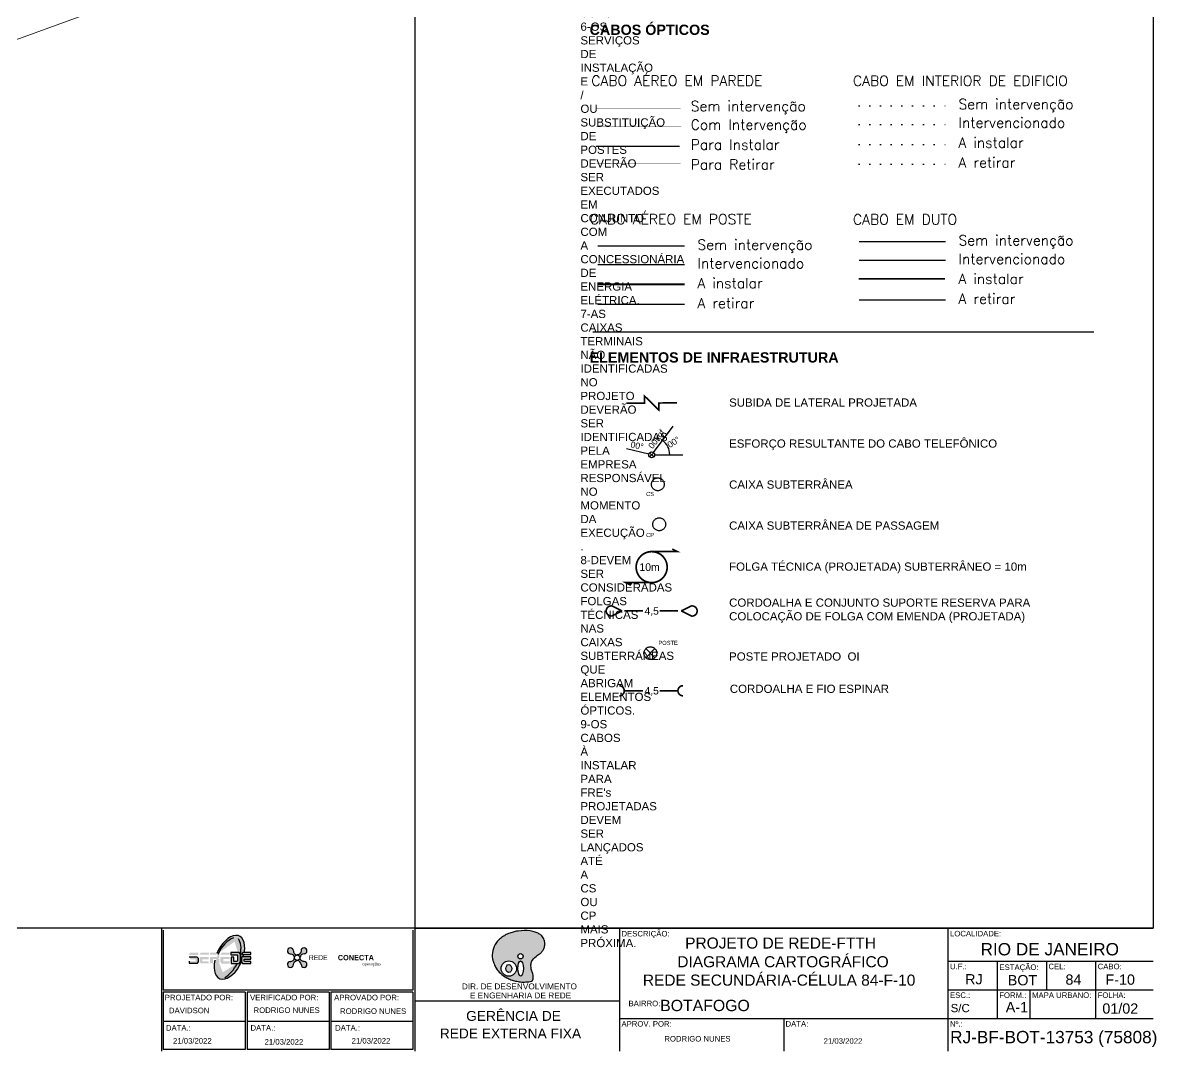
# Model space of a CAD drawing. Header units: millimetres. Extents: x 770 to 1403, y -756 to 790.
# Drawn here: x 1149.1 to 1388.5, y -267.3 to -50 of the extents above; entities that cross this region are included whole.
import ezdxf
from ezdxf.enums import TextEntityAlignment as Align

# ---------------------------------------------------------------- set-up
doc = ezdxf.new("R2010")
doc.units = ezdxf.units.MM
doc.header["$LTSCALE"] = 0.1
for name, pattern in [('DIVIDE', [1.25, 0.5, -0.25, 0, -0.25, 0, -0.25]), ('DOT', [0.25, 0, -0.25]), ('PHANTOM2', [1.25, 0.625, -0.125, 0.125, -0.125, 0.125, -0.125])]:
    doc.linetypes.add(name, pattern=pattern)
for name, color, linetype in [('CDO_INTERIOR', 1, 'Continuous'), ('CDO_POSTE', 1, 'Continuous'), ('CEO', 1, 'Continuous'), ('CEO1', 1, 'Continuous'), ('CEOS', 1, 'Continuous')]:
    doc.layers.add(name, color=color, linetype=linetype)
doc.layers.add('Quadra', color=251, linetype='Continuous', lineweight=0)
doc.styles.add('ADESK1', font='romans.shx')
doc.styles.add('ARIAL', font='arial.ttf')
doc.styles.add('NORMOGRAFO', font='arial.ttf')
doc.styles.add('ROMANS', font='arial.ttf')
doc.linetypes.add('FENCELINE1', pattern='A,0.25,-0.1,[133,ltypeshp.shx,S=0.1,R=0,X=-0.1,Y=0],-0.1,1', length=1.45)

# ---------------------------------------------------------------- blocks, each defined once
blk = doc.blocks.new('PDO_PRD')
at = {"color": 1}
blk.add_line((2.5, 0), (-2.5, 0), dxfattribs=at)
blk.add_circle((0, 1.187512035129429), 0.8623571832589503, dxfattribs=at)
blk.add_arc((0, 0), 2.5, 0, 180, dxfattribs=at)
blk = doc.blocks.new('PDO_PST')
at = {"color": 0}
blk.add_line((2.5, 0), (-2.5, 0), dxfattribs=at)
for centre, radius in [((0, 1.187512035129429), 0.8623571832589503), ((0, -0.25), 0.25)]:
    blk.add_circle(centre, radius, dxfattribs=at)
blk.add_arc((0, 0), 2.5, 0, 180, dxfattribs=at)
blk = doc.blocks.new('PDO_EDF')
at = {"color": 1}
for p, q in [((-2.5, 0), (-2.5, 2.5)), ((-2.5, 2.5), (2.500000000000055, 2.5)), ((2.500000000000055, 2.5), (2.500000000000055, 0)), ((2.500000000000055, 0), (-2.5, 0))]:
    blk.add_line(p, q, dxfattribs=at)
blk.add_circle((0, 1.187512035129429), 0.8623571832589503, dxfattribs=at)
blk.add_arc((0, 0), 2.5, 0, 180, dxfattribs=at)
blk = doc.blocks.new('PDO_CVP')
at = {"color": 1}
blk.add_lwpolyline([(-0.0034700146493947, 1.617715091391659), (0.0034700146493663, -1.617715091391652), (-4.718189885982611, -1.627843097931111), (-4.725129915281398, 1.607587084852198)], close=True, dxfattribs=at)
blk.add_circle((-2.36082991078004, -0.0050824348723282), 1.206898332318889, dxfattribs=at)
blk = doc.blocks.new('A$C78986DF3')
at = {"layer": 'CEOS'}
blk.add_hatch(color=1, dxfattribs=at).paths.add_polyline_path([(0.0117971702503855, 0.2396804823501234), (0.0083763677712224, 0.2381188127342135), (0.0118038408250518, 0.2365718382496217)])
for p, q in [((0.0022951298477534, 0.1689034163879006), (0.1244401829490506, 0.1689034163879006)), ((0.0022951298477534, 0.0890400868608547), (0.1244401829490506, 0.0890400868608547))]:
    blk.add_line(p, q)
at = {"linetype": 'DOT', "ltscale": 0.1}
blk.add_line((0.0671665974090495, 0.1441103989154735), (0.0882702436915297, 0.1441103989154735), dxfattribs=at)
at = {"color": 5, "linetype": 'DOT', "ltscale": 0.1}
blk.add_line((0.0671665974090495, 0.1395798731925426), (0.0882702436915297, 0.1395798731925426), dxfattribs=at)
at = {"color": 1, "linetype": 'DOT', "ltscale": 0.1}
blk.add_line((0.0671665974090495, 0.1347257363853389), (0.0882702436915297, 0.1347257363853389), dxfattribs=at)
at = {"color": 3, "linetype": 'DOT', "ltscale": 0.1}
blk.add_line((0.0671665974090495, 0.1298715995781352), (0.0882702436915297, 0.1298715995781352), dxfattribs=at)
at = {"ltscale": 0.001}
blk.add_line((0.0671665974090495, 0.1110696497057129), (0.0882702436915332, 0.1110696497057129), dxfattribs=at)
at = {"linetype": 'FENCELINE1', "ltscale": 0.05}
blk.add_line((0.0035144089974685, 0.1099934032524823), (0.024618055279945, 0.1099934032524823), dxfattribs=at)
at = {"color": 5, "linetype": 'FENCELINE1', "ltscale": 0.05}
blk.add_line((0.0035144089974685, 0.1054628775295479), (0.024618055279945, 0.1054628775295479), dxfattribs=at)
at = {"color": 5, "ltscale": 0.001}
blk.add_line((0.0671665974090495, 0.106539123982782), (0.0882702436915332, 0.106539123982782), dxfattribs=at)
at = {"color": 3, "ltscale": 0.001}
blk.add_line((0.0671665974090495, 0.0968308503683782), (0.0882702436915332, 0.0968308503683782), dxfattribs=at)
at = {"color": 3, "linetype": 'FENCELINE1', "ltscale": 0.05}
blk.add_line((0.0035144089974685, 0.095754603915144), (0.024618055279945, 0.095754603915144), dxfattribs=at)
at = {"color": 1, "lineweight": -2}
blk.add_line((0.0170388552958241, 0.0596441972741436), (0.0218803007753661, 0.0660403549411844), dxfattribs=at)
at = {"color": 1}
for p, q in [((0.0159121232006794, 0.0592384423801255), (0.0104376150427481, 0.0605058941730808)), ((0.0161005650313666, 0.0595778964200567), (0.0171155542500412, 0.0585722850376319)), ((0.0171134587742483, 0.0595787774512123), (0.0161058166429495, 0.0585658225902867)), ((0.0173218453435322, 0.0590723000207495), (0.0242120501950478, 0.0590723000207495))]:
    blk.add_line(p, q, dxfattribs=at)
at = {"color": 0, "linetype": 'DIVIDE', "ltscale": 0.05, "const_width": 8e-05}
blk.add_lwpolyline([(0.0236479638887387, 0.1435740025039829), (0.0030052587694277, 0.1435740025039829)], dxfattribs=at)
at = {"color": 5, "linetype": 'DIVIDE', "ltscale": 0.05, "const_width": 8e-05}
blk.add_lwpolyline([(0.0238464571921433, 0.139013468067561), (0.0030052587694277, 0.139013468067561)], dxfattribs=at)
at = {"color": 1, "linetype": 'DIVIDE', "ltscale": 0.05, "const_width": 0.0004}
blk.add_lwpolyline([(0.0234494705853378, 0.1342546526732464), (0.0030052587694277, 0.1342546526732464)], dxfattribs=at)
at = {"color": 3, "linetype": 'DIVIDE', "ltscale": 0.05, "const_width": 8e-05}
blk.add_lwpolyline([(0.0032037520728286, 0.1300906801526063), (0.0236479638887387, 0.1300906801526063)], dxfattribs=at)
at = {"color": 1, "linetype": 'FENCELINE1', "ltscale": 0.05, "const_width": 0.0005}
blk.add_lwpolyline([(0.0035144089974685, 0.1006087407223477), (0.024618055279945, 0.1006087407223477)], dxfattribs=at)
at = {"color": 1, "linetype": 'Continuous', "lineweight": 40, "ltscale": 0.001, "const_width": 0.0004}
blk.add_lwpolyline([(0.0670622859725584, 0.1019627750710681), (0.0881659322550385, 0.1019627750710681)], dxfattribs=at)
at = {"color": 5, "linetype": 'DIVIDE', "const_width": 0.0004}
blk.add_lwpolyline([(0.0227827862852349, 0.0717307063375328), (0.0183774046615793, 0.0716818957213972), (0.0183774046615793, 0.0699574309025618), (0.0148418707556187, 0.07340636147155499), (0.0148418707556187, 0.0716818957213972), (0.0104364890155478, 0.0716330851052616)], dxfattribs=at)
at = {"color": 1, "const_width": 0.00039375}
for points in [[(0.0166096182056842, 0.0354618961695832), (0.0229096181993278, 0.0354618961695832), (0.0216496182005976, 0.03609189617505899)], [(0.0166096182056842, 0.0279018962016591), (0.0103096181998155, 0.0279018962016591), (0.0115696181985422, 0.0272718961961833)]]:
    blk.add_lwpolyline(points, dxfattribs=at)
at = {"color": 1, "const_width": 0.00042}
blk.add_lwpolyline([(0.0166097514063488, 0.0354618961695832, 1.000012459711872), (0.0166096182056842, 0.0279018962016591, 0.9999784210495268)], format="xyb", close=True, dxfattribs=at)
at = {"const_width": 0.0004}
for points in [[(0.0093919163678903, 0.0209963379851717), (0.0070078286195295, 0.0222064490202039, 1.175637847223802), (0.0068982592287602, 0.0197736162929952), (0.0093919163678903, 0.0209963379851717)], [(0.0238273590388345, 0.0210209640166897), (0.0263081637972155, 0.0197617615158851, 1.175637847223802), (0.0262228806460859, 0.0221955667114983), (0.0238273590388345, 0.0210209640166897)], [(0.0086996934546908, 0.0027683652877611, -1), (0.0086996934546908, 0.0003011153950135)], [(0.0242471385056911, 0.0027790969736672, 1), (0.0242471385056911, 0.0003118470809196)]]:
    blk.add_lwpolyline(points, format="xyb", dxfattribs=at)
for points in [[(0.0099645433707293, 0.0209963379851717), (0.0144645433749181, 0.0209963379851717)], [(0.0185447385352701, 0.0210070696710779), (0.0230447385289819, 0.0210070696710779)], [(0.0099645433707293, 0.0015347403413873), (0.0144645433749181, 0.0015347403413873)], [(0.0185447385352701, 0.0015454720272934), (0.0230447385289819, 0.0015454720272934)]]:
    blk.add_lwpolyline(points, dxfattribs=at)
at = {"color": 1, "linetype": 'PHANTOM2'}
for points in [[(0.0174001599654161, 0.0118141822526424), (0.0151821540579786, 0.009596176345205)], [(0.0174001599654161, 0.009596176345205), (0.0151821540579786, 0.0118141822526424)]]:
    blk.add_lwpolyline(points, dxfattribs=at)
at = {"color": 1}
blk.add_circle((0.0166074504975324, 0.0590744755902839), 0.0007143982017374, dxfattribs=at)
at = {"color": 5, "linetype": 'PHANTOM2'}
for centre in [(0.0181095544357942, 0.0518667753942585), (0.0184589699936894, 0.0421205524103046)]:
    blk.add_circle(centre, 0.0015683670178608, dxfattribs=at)
at = {"color": 1, "linetype": 'PHANTOM2'}
blk.add_circle((0.0162911570116974, 0.0107051792989237), 0.0015683670178608, dxfattribs=at)
at = {"color": 7, "lineweight": -2}
blk.add_arc((0.0166080595824962, 0.05907509026318299), 0.0044137715060996, 359.9637679784708, 52.8766055554533, dxfattribs=at)
at = {"layer": 'CDO_INTERIOR', "color": 8}
for p, q in [((0.0069018861167547, 0.1791993793037288), (0.0161018850500807, 0.1792038095180728)), ((0.0069018861167547, 0.1791993793037288), (0.0069041012239279, 0.1745993798370656)), ((0.0161018850500807, 0.1792038095180728), (0.016104100157254, 0.1746038100514099)), ((0.0069041012239268, 0.1745993798370656), (0.016104100157254, 0.1746038100514099))]:
    blk.add_line(p, q, dxfattribs=at)
blk.add_circle((0.0115029931370048, 0.1769015946775692), 0.0015867372171966, dxfattribs=at)
blk.add_arc((0.0115041006905905, 0.1746015949442375), 0.0046000000000004, 0.0275904993604162, 180.0275904993604, dxfattribs=at)
at = {"layer": 'CEO', "color": 1}
for p, q in [((0.0049704748335047, 0.2519082259206705), (0.0049647761739617, 0.2441667880181322)), ((0.0077344599901908, 0.2508002709847569), (0.0152737413909896, 0.2507947211375008)), ((0.0077303895190888, 0.2452706724829436), (0.0152696709198875, 0.2452651226356876))]:
    blk.add_line(p, q, dxfattribs=at)
at = {"layer": 'CEO', "color": 1, "linetype": 'Continuous'}
for p, q in [((0.0079217696057912, 0.1850240820097963), (0.0079216350521859, 0.1923539760002074)), ((0.0150864317753896, 0.1850240820097963), (0.0150865663289949, 0.1923539760002074)), ((0.0053616366905839, 0.182567096409799), (0.0079218156857934, 0.182567096409799)), ((0.0079218156857934, 0.182567096409799), (0.0079217696057912, 0.1850240820097963)), ((0.0079217696057912, 0.1850240820097963), (0.0115041006905904, 0.1850240820097963)), ((0.0079218156857934, 0.182567096409799), (0.0115041006905904, 0.182567096409799)), ((0.0115041006905904, 0.1850240820097963), (0.0150864317753896, 0.1850240820097963)), ((0.0115041006905904, 0.182567096409799), (0.0150863856953874, 0.182567096409799)), ((0.0150863856953874, 0.182567096409799), (0.0150864317753896, 0.1850240820097963)), ((0.0150863856953874, 0.182567096409799), (0.0176465646905969, 0.182567096409799))]:
    blk.add_line(p, q, dxfattribs=at)
at = {"layer": 'CEO', "color": 1}
blk.add_circle((0.0115041006905904, 0.1887836404324535), 0.0026726399999996, dxfattribs=at)
for centre, start, end in [((0.0077324247546398, 0.2480354717338502), 89.95782319953906, 269.9578231995391), ((0.0152717061554386, 0.2480299218865942), 269.9578231995391, 89.95782319953906)]:
    blk.add_arc(centre, 0.0027647999999996, start, end, dxfattribs=at)
at = {"layer": 'CEO', "color": 1, "linetype": 'Continuous'}
for centre, radius, start, end in [((0.0115041006905904, 0.1783635995521983), 0.0144420175871977, 104.362908999709, 119.7541450002572), ((0.0115041006905904, 0.1783631940481951), 0.0144421613567977, 90, 104.3625090002996), ((0.0115041006905904, 0.1783631940481951), 0.0144421613567977, 75.63749099970038, 90), ((0.0115041006905904, 0.1783635995521983), 0.0144420175871977, 60.24585499974279, 75.63709100029098)]:
    blk.add_arc(centre, radius, start, end, dxfattribs=at)
at = {"layer": 'CEOS', "color": 1}
for p, q in [((0.004957566524827, 0.241908218058025), (0.0049741781834752, 0.2341667958807778)), ((0.0077247332536509, 0.2408082333393641), (0.0152639993398018, 0.2408244112084705)), ((0.0061696933672726, 0.2381140776195141), (0.0083763677712223, 0.2381188127342135)), ((0.0077365987241138, 0.2352786460699017), (0.0152758648102648, 0.2352948239390081))]:
    blk.add_line(p, q, dxfattribs=at)
for points in [[(0.0083763677712223, 0.2381188127342135), (0.0117971702503855, 0.2396804823501234)], [(0.0083763677712223, 0.2381188127342136), (0.0118038408250518, 0.2365718382496217)], [(0.0117971702503855, 0.2396804823501234), (0.0118038408250518, 0.2365718382496217)], [(0.0117976437618556, 0.2394598149097284), (0.0143908467790933, 0.2394653794432652)], [(0.0118033673135819, 0.2367925056900166), (0.0143965703308197, 0.2367980702235535)]]:
    blk.add_lwpolyline(points, dxfattribs=at)
for centre, start, end in [((0.0077306659888823, 0.2380434397046327), 90.12294594567402, 270.1229459456741), ((0.0152699320750334, 0.2380596175737393), 270.1229459456741, 90.12294594567402)]:
    blk.add_arc(centre, 0.0027647999999996, start, end, dxfattribs=at)
at = {"layer": 'CDO_INTERIOR', "color": 1, "xscale": -0.0018431999999997, "yscale": 0.0018431999999997, "zscale": 0.0018431999999997}
blk.add_blockref('PDO_EDF', (0.0115041006905904, 0.1957335069694015), dxfattribs=at)
at = {"layer": 'CDO_POSTE', "color": 1, "xscale": 0.0018431999999997, "yscale": 0.0018431999999997, "zscale": 0.0018431999999997}
for name, p in [('PDO_PRD', (0.0115041006905904, 0.2158486847862509)), ('PDO_PST', (0.0115041006905904, 0.2058486847862509))]:
    blk.add_blockref(name, p, dxfattribs=at)
at = {"layer": 'CEO1', "color": 1, "xscale": 0.0018431999999997, "yscale": 0.0018431999999997, "zscale": 0.0018431999999997}
blk.add_blockref('PDO_CVP', (0.015856148448497, 0.2280561749110547), dxfattribs=at)
at = {"color": 7, "lineweight": -2, "style": 'NORMOGRAFO'}
for s, rotation, p in [('00kgf', 52.99998710769628, (0.0168442649899146, 0.0603783625850033, 0.1082219999999999)), ('00°', 348.191712412836, (0.0113527428491136, 0.0608988210299564, 0.1082219999999999)), ('00°', 32.49214584059373, (0.0210271200064665, 0.0606724910178732, 0.1082219999999999))]:
    blk.add_text(s, height=0.0015, rotation=rotation, dxfattribs=at).set_placement(p)
at = {"color": 5, "style": 'ARIAL'}
for s, p in [('CS', (0.015263655456821, 0.0490234887064323)), ('CP', (0.015263655456821, 0.0390234887064324))]:
    blk.add_text(s, height=0.001, dxfattribs=at).set_placement(p)
at = {"color": 1}
blk.add_text('10m', height=0.00189, dxfattribs=at).set_placement((0.0136364717702211, 0.0307368961774058))
at = {"style": 'ARIAL'}
for p in [(0.016609637708599, 0.0210019800118327), (0.016609637708599, 0.0015403823680483)]:
    blk.add_text('4,5', height=0.0018, dxfattribs=at).set_placement(p, align=Align.MIDDLE_CENTER)
at = {"color": 1, "style": 'ARIAL'}
blk.add_text('POSTE', height=0.001, dxfattribs=at).set_placement((0.0182502370008535, 0.0127162631342099))
at = {"linetype": 'ByBlock', "style": 'ARIAL'}
for s, insert, char_height, width, attachment_point in [('{\\fArial|b1|i0|c0|p34;\\H1.5x;\\L                       DIAGRAMA GERAL DAS CÉLULAS\\P                                            LEGENDA}', (0.0011113512004722, 0.2791923316009666), 0.002, 0.1232012523494568, 1), ('{\\fArial|b1|i0|c0|p34;ELEMENTOS ÓPTICOS}', (0.0014687256872494, 0.2614184914344678), 0.0025, 0.1232012523494568, 1), ('CEO-XX', (0.022435457416263, 0.2480278866510432), 0.002, 0.0732267898235378, 4), ('Caixa de Emenda Óptica NºXX', (0.0510343808827526, 0.2480278866510432), 0.002, 0.0732267898235378, 4), ('CEOS-XX', (0.022435457416263, 0.2379501459663886), 0.002, 0.0732267898235377, 4), ('Caixa de Emenda Óptica com Spliter NºXX', (0.0510343808827526, 0.2379501459663886), 0.002, 0.0732267898235377, 4), ('Caixa de Distribuição Óptica Externa Subterrânea NºXX', (0.0510343808827526, 0.2279407705684725), 0.002, 0.0866989732649146, 4), ('CDOE-XX', (0.022435457416263, 0.2279407705684725), 0.002, 0.0866989732649146, 4), ('CDOE-XX', (0.022435457416263, 0.217922102626819), 0.002, 0.0806850847798901, 4), ('Caixa de Distribuição Óptica Externa de Parede NºXX', (0.0510343808827526, 0.217922102626819), 0.002, 0.0806850847798901, 4), ('CDOE-XX', (0.022435457416263, 0.207922102626819), 0.002, 0.0732267898235377, 4), ('Caixa de Distribuição Óptica Externa em Poste NºXX', (0.0510343808827526, 0.207922102626819), 0.002, 0.0732267898235377, 4), ('Caixa de Distribuição Óptica Interna  NºXX', (0.0510343808827526, 0.1978069248099695), 0.002, 0.0732267898235377, 4), ('CDOI-XX', (0.022435457416263, 0.1978069248099695), 0.002, 0.0732267898235377, 4), ('ARDO-XX', (0.022435457416263, 0.187433102222873), 0.002, 0.0732267898235377, 4), ('Armário de Distribuição Óptico NºXX', (0.0510343808827526, 0.187433102222873), 0.002, 0.0732267898235377, 4), ('CDOI_PROJ-XX', (0.022435457416263, 0.1767861903349871), 0.002, 0.0793824063533135, 4), ('Caixa de Distribuição Óptica Interna Projetada NºXX', (0.0510343808827526, 0.1767861903349871), 0.002, 0.0793824063533135, 4), ('{\\fArial|b1|i0|c0|p34;CABOS ÓPTICOS}', (0.0014687256872494, 0.1639192086245825), 0.0025, 0.1232012523494568, 1), ('\\pxql;{\\fArial|b1|i0|c0|p34;ELEMENTOS DE INFRAESTRUTURA}', (0.0014687256872494, 0.0840558790975367), 0.0025, 0.1232012523494568, 1), ('SUBIDA DE LATERAL PROJETADA', (0.0354923597226046, 0.0728041402896536), 0.002, 0.0732267898235377, 1), ('ESFORÇO RESULTANTE DO CABO TELEFÔNICO ', (0.0354923597226046, 0.0628041402896534), 0.002, 0.0732267898235377, 1), ('CAIXA SUBTERRÂNEA', (0.0354923597226046, 0.0528041402896535), 0.002, 0.0732267898235377, 1), ('CAIXA SUBTERRÂNEA DE PASSAGEM', (0.0354923597226046, 0.0428041402896535), 0.002, 0.0732267898235377, 1), ('FOLGA TÉCNICA (PROJETADA) SUBTERRÂNEO = 10m', (0.0354923597226046, 0.0328041402896535), 0.002, 0.0919521930642893, 1), ('CORDOALHA E CONJUNTO SUPORTE RESERVA PARA\\PCOLOCAÇÃO DE FOLGA COM EMENDA (PROJETADA)', (0.0354923597226046, 0.024027163705373), 0.002, 0.0919521930642893, 1), ('POSTE PROJETADO  OI', (0.0354923597226046, 0.0109039422573681), 0.002, 0.0732267898235377, 1), ('CORDOALHA E FIO ESPINAR', (0.0356696162332575, 0.003025593915429), 0.002, 0.0919521930642893, 1)]:
    blk.add_mtext(s, dxfattribs=dict(at, insert=insert, char_height=char_height, width=width, attachment_point=attachment_point))
at = {"char_height": 0.0024889682102826, "attachment_point": 1, "style": 'ADESK1'}
for s, insert, width in [('CABO AÉREO EM PAREDE', (0.0018959976660408, 0.1514866231352459), 0.0551806753140731), ('CABO EM INTERIOR DE EDIFICIO', (0.0656901177764352, 0.151464207888929), 0.0653294014586627), ('Sem intervenção', (0.0261309756490112, 0.1453163524116805), 0.0551806753140731), ('Sem intervenção', (0.0914188494539632, 0.1458035187072162), 0.0551806753140731), ('Intervencionado', (0.0914188494539632, 0.1412729929843315), 0.0551806753140731), ('Com Intervenção', (0.0261309756490112, 0.1407858266887958), 0.0551806753140731), ('Para Instalar', (0.0261309756490112, 0.1359316898815956), 0.0551806753140731), ('A instalar', (0.0914188494539632, 0.1364188561771278), 0.0551806753140731), ('Para Retirar', (0.0261309756490112, 0.1310775530743919), 0.0551806753140731), ('A retirar', (0.0914188494539632, 0.1315647193699241), 0.0551806753140731), ('CABO AÉREO EM POSTE', (0.0015287791368134, 0.1177448467172839), 0.0551806753140731), ('CABO EM DUTO', (0.0656901177764352, 0.1176829236640939), 0.0551806753140731), ('Sem intervenção', (0.0277666610423785, 0.1115184467328314), 0.0551806753140731), ('Sem intervenção', (0.0914188494539632, 0.1125828310747776), 0.0551806753140731), ('Intervencionado', (0.0914188494539632, 0.1080523053518432), 0.0551806753140731), ('Intervencionado', (0.0277666610423785, 0.106987921009897), 0.0551806753140731), ('A instalar', (0.0914188494539632, 0.1031981685446892), 0.0551806753140731), ('A instalar', (0.0277666610423785, 0.102133784202743), 0.0551806753140731), ('A retirar', (0.0277666610423785, 0.0972796473955393), 0.0551806753140731), ('A retirar', (0.0914188494539632, 0.0983440317374855), 0.0551806753140731)]:
    blk.add_mtext(s, dxfattribs=dict(at, insert=insert, width=width))
blk = doc.blocks.new('LOGOTIPO REDE CONECTA')
h = blk.add_hatch(color=40)
h.dxf.hatch_style = 1
h.paths.add_polyline_path([(2086.690168521298, 1517.059098374158), (2086.348121038708, 1517.059098374158, 0.9241224827357662), (2086.452115676788, 1514.045488149242, -0.3714454972468262), (2088.576706529784, 1512.059098374158, -0.4142135623731356), (2089.976039365213, 1513.458431209587, -0.4167030376166331), (2088.030950911342, 1515.598729723926, 0.3734035149918794)])
h.paths.add_polyline_path([(2094.976039365213, 1515.354212910609), (2094.976039365213, 1515.679639224543, 0.9290090845949418), (2091.96119099666, 1515.576417265844, -0.4167030376162972), (2089.991927223612, 1513.458341012254, -0.4142135623726534), (2091.375282003309, 1512.043210515761, -0.3714454972489284), (2093.522289143746, 1514.005349901784, 0.3735574278978592)])
h.paths.add_polyline_path([(2093.515670714981, 1510.114009920287, -0.4167030376166763), (2091.375372200642, 1512.059098374158, -0.4142135623731905), (2089.976039365213, 1510.659765538729, -0.3714454972474383), (2091.962429140298, 1508.535174685727, 0.9241224827343208), (2094.976039365213, 1508.431180047653), (2094.976039365213, 1508.773227530243, 0.3734035149918769)])
h.paths.add_polyline_path([(2089.994343328793, 1510.659885256285, -0.4142135623727013), (2088.57682624734, 1512.040794410577, -0.4167030376163102), (2086.462153558837, 1510.067876205391, 0.9134442092506072), (2086.313588903982, 1507.059098374158), (2086.734919430186, 1507.059098374158, 0.3649708052754177), (2088.035914192045, 1508.509493211188, -0.3714454972493062)])
at = {"color": 40}
for points in [[(2088.03095091134, 1515.598729723875, 0.4167030376092005), (2089.976039365213, 1513.458431209587)], [(2091.961190996662, 1515.576417265793, -0.4167030376092005), (2089.991927223611, 1513.458341012254)], [(2086.459032352736, 1514.045197162145, -0.3705616529349398), (2088.576706529784, 1512.059098374158)], [(2086.462153558888, 1510.067876205389, 0.4167030376092005), (2088.57682624734, 1512.040794410579)], [(2088.036114680715, 1508.516413101666, -0.3705616529349398), (2089.994343328793, 1510.659885256285)], [(2091.962138153201, 1508.542091361681, 0.3705616529349398), (2089.976039365213, 1510.659765538729)], [(2093.515369609778, 1514.005137464559, 0.3705616529349398), (2091.375282003309, 1512.043210515761)], [(2093.51567071493, 1510.114009920284, -0.4167030376092005), (2091.375372200642, 1512.059098374158)]]:
    blk.add_lwpolyline(points, format="xyb", dxfattribs=at)
blk.add_circle((2089.976039365213, 1512.059098374158), 1.399332835429089, dxfattribs=at)
for centre, radius, start, end in [((2086.519144780003, 1515.556400664045), 1.512398600920211, 1.60380551764263, 267.7220979549219), ((2093.472419081825, 1515.516926067576), 1.512398600920209, 271.6273586090878, 177.7456510463685), ((2086.524254167084, 1508.556753099049), 1.512398600920209, 92.35328394311392, 358.4715763804133), ((2093.473341655101, 1508.602203788948), 1.512398600920211, 182.2779020450651, 88.39619448235737)]:
    blk.add_arc(centre, radius, start, end, dxfattribs=at)
at = {"width": 46.35825687274382, "attachment_point": 1}
for s, insert, char_height in [('{\\fBankGothic Md BT|b0|i0|c0|p34;REDE }', (2095.939813613533, 1513.306165774514), 2.5), ('{\\fBankGothic Md BT|b1|i0|c0|p34; CONECTA}', (2109.668002891959, 1513.429592654697), 2.7)]:
    blk.add_mtext(s, dxfattribs=dict(at, insert=insert, char_height=char_height))
at = {"color": 40, "insert": (2123.202895626597, 1509.579962319074), "char_height": 1.5, "width": 46.35825687274382, "attachment_point": 1}
blk.add_mtext('{\\fBankGothic Md BT|b0|i0|c0|p34;operações }', dxfattribs=at)
blk = doc.blocks.new('OI')
h = blk.add_hatch(color=40)
edge = h.paths.add_edge_path()
edge.add_spline(control_points=[(4.352419702950127, -0.6712759720847714), (3.924115752848461, -0.9915029685596106), (3.259381865687179, -1.500698829921178), (2.812477989493668, -2.594763842551949), (2.897620153085453, -3.503477074728931), (3.058319510024647, -4.273537287510011), (3.31256017573575, -4.850776572338021), (3.374319546476701, -5.386617152055612), (3.40373478638643, -5.881418795735535), (3.203556863798093, -6.395456820980147), (2.540406745508839, -6.612094221073557), (1.652141110328764, -6.633251194432177), (0.5504409367210052, -6.670844676145138), (-0.5591961455999713, -6.424414889548825), (-1.608183129908948, -6.140502192816481), (-2.774697610003917, -5.605051963396024), (-3.918812940678666, -4.767945078591104), (-4.891027295321181, -3.696022096142837), (-5.341519274570906, -2.648111499301896), (-5.601855179603182, -1.940823267118849), (-5.845189685200991, -0.9558993654544832), (-5.707762275863855, 0.4682888211259506), (-5.097642077570273, 2.023349581494928), (-4.143343415207334, 3.01628683071891), (-3.29790337558995, 3.614532800154741), (-2.366475374024266, 4.158047617166403), (-1.364272336810055, 4.441945920877722), (-0.5615272271484302, 4.704058582470098), (0.7939944845060355, 4.853146434422465), (2.235070974699945, 4.967911457819084), (3.789711588355888, 4.572881902536378), (4.666137906037339, 4.210020552204397), (5.436098154557043, 3.650312278273106), (5.761948681162404, 2.994656724675468), (6.034585585907428, 2.21377526968884), (6.009808082014702, 1.455541098135563), (5.718042820068033, 0.6359933999344543), (5.313400224373255, 0.0750211537648235), (4.875050523754715, -0.3768521848496249), (4.507941044630716, -0.5549984263785249), (4.352419702950127, -0.6712759720847714)], knot_values=[0, 0, 0, 0, 1.604339872500801, 2.417190916820825, 3.4275953858818, 4.282807915804912, 4.776746146191369, 5.304181770748566, 5.888771497486102, 6.258406050447018, 6.858137058748512, 7.791289582546336, 8.986194879479926, 10.12424202223405, 11.18785698458849, 12.24290818547195, 13.95378441239277, 15.41416060145544, 16.51539074843153, 17.34918828129177, 17.67585288929998, 19.55202082369303, 21.51553059940301, 22.5686375333085, 23.63245026583211, 24.62108363093478, 25.78271769349368, 26.7453467966967, 27.14265309212063, 29.870543205723, 31.00464861129232, 31.9215319142548, 32.70958935288631, 33.8013910221095, 34.04247085086502, 35.19233337509274, 35.97146113351405, 36.62887121321, 37.25435925468828, 37.83691071008289, 37.83691071008289, 37.83691071008289, 37.83691071008289], degree=3, periodic=0)
h.paths.add_polyline_path([(1.129417951625206, -0.8737795733348717, -1), (-0.0445971396300624, -0.8737795733348717, -1)], flags=16)
edge = h.paths.add_edge_path(flags=16)
edge.add_ellipse((0.56219141516479, -3.586262332308106), major_axis=(-0.02268085786554823, 1.710246984485747), ratio=0.3613047418081329, start_angle=0, end_angle=359.9999999999999)
h.paths.add_polyline_path([(-0.3621758253683389, -3.620028578179783, -1), (-3.797581263575081, -3.620028578179783, -1)], flags=16)
edge = h.paths.add_edge_path(flags=0)
edge.add_ellipse((-2.079878544471708, -3.620028578179783), major_axis=(0, 0.8845587771671666), ratio=0.7582943452177149, start_angle=0, end_angle=360)
at = {"color": 40}
for centre, radius in [((-2.079878544471708, -3.620028578179783), 1.717702719103369), ((0.5424104059975721, -0.8737795733348717), 0.5870075456276344)]:
    blk.add_circle(centre, radius, dxfattribs=at)
blk.add_ellipse((0.56219141516479, -3.586262332308106), major_axis=(-0.02268085786554732, 1.710246984485708), ratio=0.3613047418081323, dxfattribs=at)
blk.add_ellipse((-2.079878544471708, -3.620028578179783), major_axis=(0, 0.8845587771671665), ratio=0.7582943452177149, start_param=-3.141592653589792, end_param=3.141592653589792, dxfattribs=at)
at = {"color": 40, "start_tangent": (-0.8008975356961701, -0.5988014172626867), "end_tangent": (-0.8008975356961701, -0.5988014172626867)}
blk.add_spline([(4.352419702950127, -0.6712759720847714), (3.195715068262444, -1.783004722539629), (2.897004975372082, -2.538980317818726), (2.922427632545378, -3.549064908138091), (3.11944884785592, -4.381273482988802), (3.284845839634753, -4.846696742557782), (3.367467724334828, -5.367620885039825), (3.354757271305087, -5.952072416812001), (3.202224830491132, -6.288767467624978), (2.662005623351006, -6.549229538866112), (1.732598946122408, -6.632757145040017), (0.5377612012316888, -6.620051554758077), (-0.5808103232534167, -6.410411282525133), (-1.601602329721089, -6.111646378836753), (-2.561285749098686, -5.67330773000762), (-3.946789045007307, -4.669575653769554), (-4.893762011354708, -3.557846903314469), (-5.365989882126965, -2.563005873463537), (-5.639277317844031, -1.775267145659056), (-5.715543538250557, -1.45763019920909), (-5.626565989256932, 0.4164266606059357), (-4.844587258720792, 2.217504089340678), (-4.125749281802172, 2.987118393508266), (-3.267753864447484, 3.61603921020756), (-2.401994012467155, 4.093381654678211), (-1.302489480862248, 4.468192914217439), (-0.3725285763989348, 4.71684428964741), (0.0215138542212401, 4.767666088655602), (2.749216299421759, 4.799663625071755), (3.849960618963931, 4.526612322314946), (4.689438892891332, 4.157896688180386), (5.312279984731532, 3.675088754424365), (5.853457926188213, 2.726849691424291), (5.929724146595192, 2.498151314828331), (5.936079810888286, 1.348306355646997), (5.669057857149737, 0.6163641856880134), (5.294082419409762, 0.0763813767231625), (4.842645512173501, -0.3565620477762366), (4.352419702950127, -0.6712759720847714)], degree=3, dxfattribs=at)

msp = doc.modelspace()

# ---------------------------------------------------------------- hatches: boundary and pattern name
h = msp.add_hatch(color=30)
h.dxf.hatch_style = 1
edge = h.paths.add_edge_path()
edge.add_ellipse((1192.743479282838, -247.3947593467267), major_axis=(-2.087259483597032, -4.485673956936773), ratio=0.5518604595230336, start_angle=476.7661283832624, end_angle=631.9723160350583)
edge.add_ellipse((1192.743479282838, -247.3947593467267), major_axis=(-2.087259483597032, -4.485673956936773), ratio=0.5518604595230336, start_angle=271.9723160350583, end_angle=274.9121806597543)
edge.add_ellipse((1190.074393891568, -246.9477052689178), major_axis=(-0.1003659037377094, -0.3072369723325855), ratio=0.7774893780400925, start_angle=129.8665532448359, end_angle=197.4795711497226, ccw=False)
edge.add_ellipse((1192.937014216016, -247.6450625207856), major_axis=(-1.977143489864957, -4.249026597464744), ratio=0.5825960450854001, start_angle=270.53625954812964, end_angle=274.2422678323497, ccw=False)
edge.add_ellipse((1192.937014216016, -247.6450625207856), major_axis=(-1.977143489864957, -4.249026597464744), ratio=0.5825960450854001, start_angle=206.2590303946326, end_angle=270.53625954812964, ccw=False)
edge.add_arc((1193.935262058336, -244.4017806603842), 1.12352422602964, 50.968054144181224, 106.86341929468591, ccw=False)
edge.add_ellipse((1192.001595492376, -247.3947593467267), major_axis=(-2.029760652812485, -4.362104745810189), ratio=0.5674935003620263, start_angle=112.44048971898201, end_angle=163.7553428805405, ccw=False)
edge.add_line((1195.064418268772, -246.7942927592082), (1195.064418268772, -248.3852183947299))
edge.add_line((1195.064418268772, -248.3852183938607), (1194.824543334887, -248.6925491981789))
edge.add_line((1194.824543334942, -248.6925491981788), (1194.407465077535, -248.6925491981788))
edge.add_ellipse((1192.001595492376, -247.3947593467267), major_axis=(-2.029760652812485, -4.362104745810189), ratio=0.5674935003620263, start_angle=34.90993218989348, end_angle=88.07453188992679, ccw=False)
edge.add_arc((1191.261296779804, -250.3792192960116), 1.345280454824016, 220.505666072112, 291.47348653373047, ccw=False)
edge.add_ellipse((1192.937014216016, -247.6450625207856), major_axis=(-1.977143489864957, -4.249026597464744), ratio=0.5825960450854001, start_angle=289.6432005114215, end_angle=340.20691218529373, ccw=False)
edge.add_line((1189.940969642471, -247.9885811535598), (1189.670460840091, -247.9885811535598))
edge.add_ellipse((1192.743479282838, -247.3947593467267), major_axis=(-2.087259483597032, -4.485673956936773), ratio=0.5518604595230336, start_angle=291.768653839513, end_angle=452.3220180523619)
edge.add_line((1195.30147968669, -248.3639489946845), (1195.30147968669, -247.3324551689707))
edge.add_line((1195.30147968669, -247.3324551698402), (1195.678949382616, -247.3324551698402))
edge.add_ellipse((1192.743479282838, -247.3947593467267), major_axis=(-2.087259483597032, -4.485673956936773), ratio=0.5518604595230336, start_angle=465.1726353174275, end_angle=471.3326806596141)
edge.add_line((1195.808644719075, -246.8359031465484), (1195.301596833465, -246.8359031465484))
edge.add_line((1195.30159683341, -246.8359031465484), (1195.30159683341, -246.7241775220218))
edge.add_line((1195.30159683341, -246.7241775211528), (1195.560790496795, -246.4030920281346))
edge.add_line((1195.560790496849, -246.4030920281343), (1195.893701520703, -246.4030920281343))
h = msp.add_hatch(color=30)
h.dxf.hatch_style = 1
h.paths.add_polyline_path([(1186.208720049349, -246.4085933092319), (1184.479746356585, -246.4085933092319, 0.2559018892148726), (1184.246251490435, -246.880476982577), (1186.208720049349, -246.880476982577)])
h.paths.add_polyline_path([(1185.954405271869, -247.3479829672062), (1184.263338454683, -247.3479829672062), (1184.263338454683, -247.4305062169167), (1184.549332675014, -247.8275213673048), (1185.586833566507, -247.8275213673048), (1185.586833566507, -248.2478575517073), (1184.246251490435, -248.2478575517073), (1184.246251490435, -248.6681936735245), (1186.001833814711, -248.6681936735245), (1186.203405348112, -248.372182284726), (1186.203405348112, -247.6795156729056)])
h.paths.add_polyline_path([(1188.390387756022, -247.330946963835), (1186.434188817039, -247.330946963835), (1186.434188817039, -248.3653722982192), (1186.693472286952, -248.6840409301801), (1188.384797479121, -248.6840409301801), (1188.384797479121, -248.2458716153435), (1187.04450202326, -248.2458716153435), (1187.04450202326, -247.7954434181831), (1188.390387756022, -247.7954434181831)])
h.paths.add_polyline_path([(1188.40290780368, -246.3991268511199), (1186.70662279092, -246.3991268511199), (1186.4654002906, -246.8436130479558), (1188.40290780368, -246.8436130479558)])
h = msp.add_hatch(color=200)
h.dxf.hatch_style = 1
edge = h.paths.add_edge_path()
edge.add_ellipse((1190.074393891568, -246.9477052689178), major_axis=(-0.1003659037377094, -0.3072369723325855), ratio=0.7774893780400925, start_angle=197.4795711497226, end_angle=265.58476403147495, ccw=False)
edge.add_ellipse((1192.743479282838, -247.3947593467267), major_axis=(-2.087259483597032, -4.485673956936773), ratio=0.5518604595230336, start_angle=631.9723160350584, end_angle=634.9121806597543, ccw=False)
edge.add_line((1190.19764332763, -246.3979474651896), (1188.67219329728, -246.3979474651896))
edge.add_line((1188.672193297117, -246.3979474651896), (1188.672193297117, -246.8462510439836))
edge.add_line((1188.672193297117, -246.8462510439836), (1189.843955894585, -246.8462510439836))
edge = h.paths.add_edge_path()
edge.add_line((1190.477154559939, -247.5864576881709), (1190.622660006973, -247.3373708485893))
edge.add_line((1190.622660007081, -247.3373708485894), (1190.622660007081, -246.6702814269148))
edge.add_line((1190.622660007081, -246.6702814269149), (1190.443151755827, -246.5330051560535))
edge.add_ellipse((1192.937014216016, -247.6450625207856), major_axis=(-1.977143489864957, -4.249026597464744), ratio=0.5825960450854001, start_angle=270.5362595481296, end_angle=274.2422678323497)
edge.add_ellipse((1190.074393891568, -246.9477052689178), major_axis=(-0.1003659037377094, -0.3072369723325855), ratio=0.7774893780400925, start_angle=33.121211152481806, end_angle=129.8665532448359, ccw=False)
edge.add_line((1190.120859141564, -247.2476597031537), (1190.081935472742, -247.3448316552324))
edge.add_line((1190.081935472742, -247.3448316552326), (1188.663676340632, -247.3448316552326))
edge.add_line((1188.663676340685, -247.3448316552326), (1188.663676340685, -248.6981209663635))
edge.add_line((1188.663676340685, -248.6981209663631), (1189.285567349903, -248.6981209663631))
edge.add_line((1189.285567349903, -248.6981209663631), (1189.285567349903, -247.7827909943294))
edge.add_line((1189.285567349903, -247.7827909943296), (1189.956493461568, -247.7827909943296))
edge.add_line((1189.956493461514, -247.7827909943296), (1190.018946314861, -247.8596109711214))
edge.add_line((1190.01894631497, -247.8596109711214), (1190.01894631497, -248.7086745003197))
edge.add_line((1190.01894631497, -248.7086745003196), (1190.632370883802, -248.7086745003196))
edge.add_line((1190.632370883802, -248.7086745003196), (1190.632370883802, -247.7608184201601))
edge.add_line((1190.632370883802, -247.7608184201599), (1190.477154559993, -247.5864576881708))
h.paths.add_polyline_path([(1192.802123831804, -246.3968613811417), (1191.127612142468, -246.3968613811417), (1190.834555129561, -246.8542977624222), (1192.802123831804, -246.8542977624222)])
h.paths.add_polyline_path([(1192.79086143817, -247.3428858914062), (1190.852578363515, -247.3428858914062), (1190.852578363515, -248.3515383179567), (1191.100568297352, -248.7120706286862), (1192.804504429706, -248.7120706286862), (1192.804504429706, -248.241619898685), (1191.505638402989, -248.241619898685), (1191.430788442914, -248.1888591123702), (1191.430788442914, -247.7667725089275), (1192.79086143817, -247.7667725089275)])
h.paths.add_polyline_path([(1194.780604392339, -246.4104256849073), (1193.069377814592, -246.4104256849073), (1193.069377814592, -246.8620710840405), (1194.360576244616, -246.8620710840405), (1194.434890805792, -246.9262577931665), (1194.434890805792, -248.1411615521297), (1194.362897092377, -248.2631900042875), (1193.68853135352, -248.2631900042875), (1193.68853135352, -247.341197591333), (1193.086580839235, -247.341197591333), (1193.086580839235, -248.6925491981788), (1194.824543334942, -248.6925491981788), (1195.064418268772, -248.3852183938607), (1195.064418268772, -246.7281979979905)])
h.paths.add_polyline_path([(1197.26328175779, -246.4030920281343), (1195.560790496849, -246.4030920281343), (1195.30159683341, -246.7241775211528), (1195.30159683341, -246.8359031465484), (1197.26328175779, -246.8359031465484)])
h.paths.add_polyline_path([(1195.887117275077, -247.7731872806282), (1197.264859347497, -247.7731872806282), (1197.264859347497, -247.3324551698402), (1195.30147968669, -247.3324551698402), (1195.30147968669, -248.4615103620374), (1195.541095702267, -248.6995290504726), (1197.262254957429, -248.6995290504726), (1197.262254957429, -248.2586748722279), (1195.958708126107, -248.2586748722279), (1195.887117275077, -248.1812275098594)])

# ---------------------------------------------------------------- linework, layer by layer
for p, q in [((1178.386521374312, -241.263820037552), (1178.386521374312, -267.2420021611536)), ((1178.777276544849, -241.6545752077632), (1178.777276544849, -254.3470815320147)), ((1231.513594365549, -241.6545752077632), (1231.513594365549, -254.3470815320147)), ((1231.904349536086, -241.2545021611534), (1387.829349536195, -241.2545021611534)), ((1231.904349536086, -241.2545021611534), (1231.904349536086, -267.2420021611536)), ((1275.122171417509, -241.2669016360574), (1275.122171417509, -267.2544016351881)), ((1344.51684953614, -241.2545021611534), (1344.51684953614, -267.2420021611536)), ((1344.51684953614, -248.1845021609797), (1387.829349536195, -248.1845021609797)), ((1354.911849536314, -248.1845021609797), (1354.911849536314, -260.3120021604582)), ((1365.306849536162, -248.1845021609797), (1365.306849536162, -254.2482521611535)), ((1375.701849536227, -248.1845021609797), (1375.701849536227, -260.3120021604582)), ((1231.513594365549, -254.3470815320147), (1178.777276544849, -254.3470815320147)), ((1178.777276544849, -254.7378367022261), (1178.777276544849, -266.8512469900729)), ((1196.095545704742, -254.7378367022261), (1178.777276544849, -254.7378367022261)), ((1196.095545704742, -254.7378367022261), (1196.095545704742, -266.8512469900729)), ((1213.804570035118, -254.7378367022261), (1196.486300875388, -254.7378367022261)), ((1196.486300875388, -254.7378367022261), (1196.486300875388, -266.8512469900729)), ((1213.804570035118, -254.7378367022261), (1213.804570035118, -266.8512469900729)), ((1214.195325205818, -254.7378367022261), (1214.195325205818, -266.8512469900729)), ((1231.513594365549, -254.7378367022261), (1214.195325205818, -254.7378367022261)), ((1231.513594365549, -254.7378367022261), (1231.513594365549, -266.8512469900729)), ((1344.51684953614, -254.2482521611535), (1387.829349536195, -254.2482521611535)), ((1361.84184953614, -254.2482521611535), (1361.84184953614, -260.3120021604582)), ((1231.904349536086, -256.6244916721516), (1275.122171417509, -256.6244916721516)), ((1196.095545704742, -260.9899194316895), (1178.777276544849, -260.9899194316895)), ((1213.804570035118, -260.9899194316895), (1196.486300875388, -260.9899194316895)), ((1231.513594365549, -260.9899194316895), (1214.195325205818, -260.9899194316895)), ((1275.122171417509, -260.3120021604582), (1344.51684953614, -260.3120021604582)), ((1309.819510476852, -260.3120021604582), (1309.819510476852, -267.2420021611536)), ((1344.51684953614, -260.3120021604582), (1387.829349536195, -260.3120021604582)), ((1196.095545704742, -266.8512469900729), (1178.777276544849, -266.8512469900729)), ((1213.804570035118, -266.8512469900729), (1196.486300875388, -266.8512469900729)), ((1231.513594365549, -266.8512469900729), (1214.195325205818, -266.8512469900729))]:
    msp.add_line(p, q)
for points in [[(1387.829349536195, -241.2545021611534), (772.9127913178971, -241.2545021611534), (772.9127913178971, 168.2276460285652), (1387.829349536195, 168.2276460285652)], [(772.9127913178971, 168.2276460285652), (1231.904349536086, 168.2276460285652), (1231.904349536086, -241.2545021611534), (772.9127913178971, -241.2545021611534)], [(772.9127913178971, 168.2276460285651), (1231.904349536086, 168.2276460285651), (1231.904349536086, -241.2545021611534), (772.9127913178971, -241.2545021611534)]]:
    msp.add_lwpolyline(points, close=True)
at = {"color": 200}
for points in [[(1193.069377814592, -246.4104256849073), (1193.069377814592, -246.8620710840405), (1194.360576244616, -246.8620710840405), (1194.434890805792, -246.9262577931665), (1194.434890805792, -248.1411615521297), (1194.362897092377, -248.2631900042875), (1193.68853135352, -248.2631900042875), (1193.68853135352, -247.341197591333), (1193.086580839235, -247.341197591333), (1193.086580839235, -248.6925491981788), (1194.824543334942, -248.6925491981788), (1195.064418268772, -248.3852183938607), (1195.064418268772, -246.7281979979905), (1194.780604392339, -246.4104256849073), (1193.069377814592, -246.4104256849073)], [(1195.30159683341, -246.7241775211528), (1195.30159683341, -246.8359031465484), (1197.26328175779, -246.8359031465484), (1197.26328175779, -246.4030920281343), (1195.560790496849, -246.4030920281343), (1195.30159683341, -246.7241775211528)], [(1195.30147968669, -247.3324551698402), (1195.30147968669, -248.4615103620374), (1195.541095702267, -248.6995290504726), (1197.262254957429, -248.6995290504726), (1197.262254957429, -248.2586748722279), (1195.958708126107, -248.2586748722279), (1195.887117275077, -248.1812275098594), (1195.887117275077, -247.7731872806282), (1197.264859347497, -247.7731872806282), (1197.264859347497, -247.3324551698402), (1195.30147968669, -247.3324551698402)]]:
    msp.add_lwpolyline(points, dxfattribs=at)
at = {"color": 30}
for points in [[(1184.246251490435, -248.6681936735245), (1186.001833814711, -248.6681936735245), (1186.203405348112, -248.372182284726), (1186.203405348112, -247.6795156729056), (1185.954405271869, -247.3479829672062), (1184.263338454683, -247.3479829672062)], [(1184.246251490435, -248.2478575517073), (1184.246251490435, -248.6681936735245)]]:
    msp.add_lwpolyline(points, dxfattribs=at)
for centre, major_axis, ratio, start_param, end_param in [((1192.743479282838, -247.3947593467267), (-2.087259483597038, -4.485673956936785), 0.5518604595230326, 8.32113870227392, 11.08130801352977), ((1192.937014216016, -247.6450625207856), (-1.977143489864954, -4.249026597464737), 0.5825960450854001, 3.599899192357396, 4.786430521810633), ((1192.001595492376, -247.3947593467267), (-2.029760652812485, -4.362104745810188), 0.5674935003620264, 1.962456758151068, 2.858069900997682), ((1192.743479282838, -247.3947593467267), (-2.087259483597038, -4.485673956936785), 0.5518604595230326, 5.092323663611097, 7.894508494278943), ((1192.001595492376, -247.3947593467267), (-2.029760652812485, -4.362104745810188), 0.5674935003620264, 0.6092932583615976, 1.537190568631965), ((1192.743479282838, -247.3947593467267), (-2.087259483597038, -4.485673956936785), 0.5518604595230326, 8.118794076467967, 8.226307149761263)]:
    msp.add_ellipse(centre, major_axis=major_axis, ratio=ratio, start_param=start_param, end_param=end_param, dxfattribs=at)
at = {"layer": 'Quadra'}
msp.add_lwpolyline([(1226.383131762319, -25.02746185174772), (901.1513022717228, -143.1373899356753)], dxfattribs=at)

# ---------------------------------------------------------------- block references
at = {"color": 0, "xscale": 866.2499999999455, "yscale": 866.25, "zscale": 866.2500000000001}
msp.add_blockref('A$C78986DF3', (1267.546339881632, -192.453677338792), dxfattribs=at)
at = {"color": 7, "xscale": 0.9430344001548606, "yscale": 0.9430344004184007, "zscale": 0.9430344001460566, "rotation": 0.1532895963212201}
msp.add_blockref('OI', (1253.717282894449, -246.3623712969902), dxfattribs=at)
at = {"xscale": 0.4141229414924358, "yscale": 0.4141229412208, "zscale": 0.4141229414493633}
msp.add_blockref('LOGOTIPO REDE CONECTA', (341.5520515541951, -873.655259614123), dxfattribs=at)

# ---------------------------------------------------------------- texts
for s, height, style, p in [('DESCRIÇÃO:', 1.169437499999826, 'ROMANS', (1275.555296417335, -242.9994016353621)), ('LOCALIDADE:', 1.169437499999826, 'ROMANS', (1344.94997453613, -242.9870021613272)), ('U.F.:', 1.169437499999826, 'ROMANS', (1344.94997453613, -249.9170021611535)), ('ESTAÇÃO:', 1.169437499999826, 'ROMANS', (1355.391837910487, -250.0837501756184)), ('CEL:', 1.169437499999826, 'ROMANS', (1365.739974536151, -249.9170021611535)), ('CABO:', 1.169437499999826, 'ROMANS', (1376.134974536216, -249.9170021611535)), ('PROJETADO POR:', 1.169018195585452, 'ROMANS', (1179.095375088395, -256.4819715370072)), ('VERIFICADO POR:', 1.169018195585452, 'ROMANS', (1197.105374621477, -256.4819715370072)), ('APROVADO POR:', 1.169018195585452, 'ROMANS', (1214.865235392658, -256.4819715370072)), ('ESC.:', 1.169437499999826, 'ROMANS', (1344.94997453613, -255.9807521613272)), ('FORM.:', 1.169437499999826, 'ROMANS', (1355.34497453614, -255.9807521613272)), ('MAPA URBANO:', 1.169437499999826, 'ROMANS', (1362.274974536293, -255.9807521613272)), ('FOLHA:', 1.169437499999826, 'ROMANS', (1376.134974536216, -255.9807521613272)), ('DAVIDSON', 1.169018195585452, 'ROMANS', (1179.98552251813, -259.2117569880518)), ('RODRIGO NUNES', 1.169018195585452, 'ROMANS', (1197.847814274628, -259.152413825997)), ('RODRIGO NUNES', 1.169018195585452, 'ROMANS', (1216.115918608539, -259.345414718671)), ('GERÊNCIA DE', 2.07899999999974, 'NORMOGRAFO', (1242.752118854172, -260.8183272608205)), ('BAIRRO:', 1.169437499999826, 'ROMANS', (1277.045739550277, -257.738515119064)), ('S/C', 1.738258056736221, 'ARIAL', (1345.076893044234, -258.9883985654101)), ('APROV. POR:', 1.169437499999826, 'ROMANS', (1275.555296417335, -262.044502160632)), ('DATA:', 1.169437499999826, 'ROMANS', (1310.205296417607, -262.044502160632)), ('Nº.:', 1.169437499999826, 'ROMANS', (1344.94997453613, -262.044502160632)), ('DATA.:', 1.169018195585452, 'ROMANS', (1179.340543159984, -262.8982914113089)), ('DATA.:', 1.169018195585452, 'ROMANS', (1197.206101645128, -262.8982914113089)), ('DATA.:', 1.169018195585452, 'ROMANS', (1215.071660005156, -262.8982914113089)), ('REDE EXTERNA FIXA', 2.07899999999974, 'NORMOGRAFO', (1237.180921269846, -264.5219446304523)), ('21/03/2022', 1.169018195585452, 'ROMANS', (1180.835938843512, -265.6342930913552)), ('21/03/2022', 1.169018195585452, 'ROMANS', (1200.177207431214, -265.8414458633359)), ('21/03/2022', 1.169018195585452, 'ROMANS', (1218.565159007606, -265.6138722052123)), ('RODRIGO NUNES', 1.169018195585452, 'ROMANS', (1284.616086680755, -265.1830229494058)), ('21/03/2022', 1.169018195585452, 'ROMANS', (1318.263600308276, -265.6621259746436))]:
    msp.add_text(s, height=height, dxfattribs=dict(style=style)).set_placement(p)
at = {"style": 'NORMOGRAFO'}
for s, height, p in [('PROJETO DE REDE-FTTH ', 2.338874999999651, (1289.015855151781, -245.5594530188127)), ('DIAGRAMA CARTOGRÁFICO', 2.338874999999649, (1287.347570995949, -249.5091211035185)), (' REDE SECUNDÁRIA-CÉLULA 84-F-10', 2.338874999999649, (1279.170720354788, -253.3906332610131))]:
    msp.add_text(s, height=height, rotation=359.9993866703569, dxfattribs=at).set_placement(p)
for s, height, p in [('RIO DE JANEIRO', 2.598749999999654, (1366.013847225906, -246.9920900429868)), ('RJ', 2.16562499999974, (1349.987459443457, -253.112588776085)), ('BOT', 2.16562499999974, (1360.253705465268, -253.3147105523035)), ('84', 2.16562499999974, (1371.020873613875, -253.1894549700701)), ('F-10', 2.16562499999974, (1380.89557576754, -253.1894549700701)), ('DIR. DE DESENVOLVIMENTO ', 1.247399999999827, (1254.238456271878, -254.1703057191603)), ('E ENGENHARIA DE REDE', 1.247399999999827, (1254.238456271878, -256.0848726654383)), ('A-1', 2.16562499999974, (1359.076168854956, -259.0107756169471)), ('01/02', 2.16562499999974, (1380.914452464182, -259.2956227946363)), ('RJ-BF-BOT-13753 (75808)', 2.598749999999654, (1366.860100461009, -265.5456679386975))]:
    msp.add_text(s, height=height, dxfattribs=at).set_placement(p, align=Align.CENTER)
at = {"linetype": 'ByBlock', "style": 'ARIAL'}
msp.add_text('BOTAFOGO', height=2.389638914890227, dxfattribs=at).set_placement((1283.733972858034, -258.7686299070053))
at = {"linetype": 'ByBlock', "insert": (1266.89230662309, 144.9254852663148), "char_height": 1.7325, "width": 0.1067230848477169, "attachment_point": 1, "style": 'ARIAL'}
msp.add_mtext("{\\fArial|b1|i0|c0|p34;\\H1.5x;\\L                                              NOTAS\\P}                                                                               \\P1-TODAS AS MEDIDAS SÃO ESPECIFICADAS EM MEITBS.\\P2-FONTE DE CONSULTA : AB-A1-59131-2012-OE-BERO-RJ-P001\\P3-NAS TRAVESSIAS AÉREAS, SUBIR CABO 1 MEITB.\\P4-EXECUTAR LEVANTAMENTO PRÉVIO A EXECUÇÃO DO PROJETO.\\P5-OS POSTES E EQUIPAMENTOS A SEREM  UTILIZADOS E QUE JÁ SUPORTAM REDE \\P     AÉREA,DEVEM SER OBRIGATORIAMENTE EXAMINADOS E SUAS CARACTERÍSTICAS \\P     TÉCNICAS DEVEM SER DETERMINADAS DE ACORDO COM O ESTADO DE \\P     CONSERVAÇÃO EM QUE SE ENCONTBERO, PARA CERTIFICAR, QUE PODEM SUPORTAR.\\P6-OS SERVIÇOS DE INSTALAÇÃO E / OU SUBSTITUIÇÃO DE POSTES DEVERÃO SER \\P     EXECUTADOS EM CONJUNTO COM A CONCESSIONÁRIA DE ENERGIA ELÉTRICA.\\P7-AS CAIXAS TERMINAIS NÃO IDENTIFICADAS NO PROJETO DEVERÃO SER \\P     IDENTIFICADAS PELA EMPRESA RESPONSÁVEL NO MOMENTO DA EXECUÇÃO .\\P8-DEVEM SER CONSIDERADAS FOLGAS TÉCNICAS NAS CAIXAS SUBTERRÁNEAS QUE \\P     ABRIGAM ELEMENTOS ÓPTICOS.\\P9-OS CABOS À INSTALAR PARA FRE's PROJETADAS DEVEM SER LANÇADOS ATÉ A CS \\P     OU CP MAIS PRÓXIMA.", dxfattribs=at)

doc.saveas('drawing.dxf')
